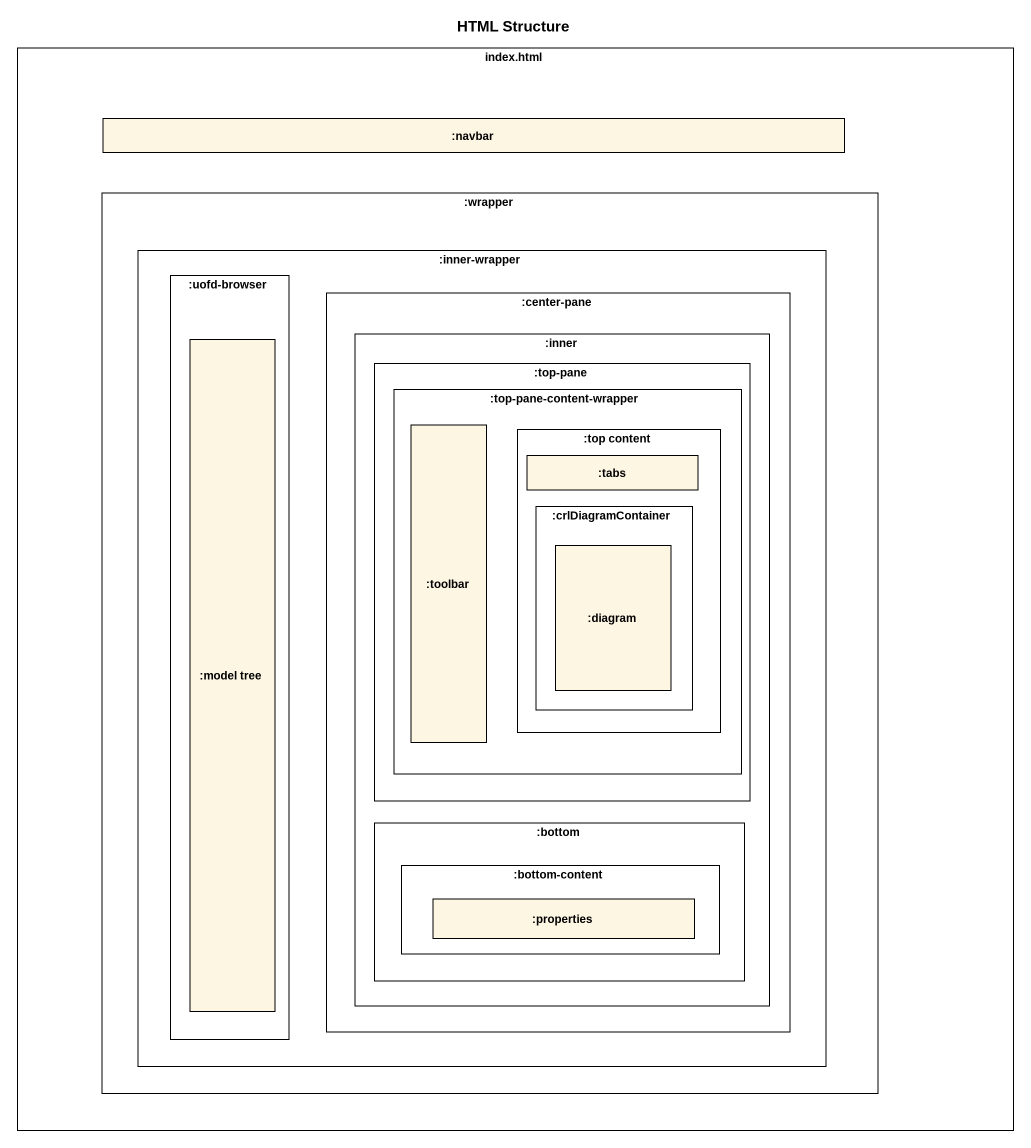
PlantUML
@startuml
title HTML Structure
rectangle "index.html" as index_html {
  rectangle ":navbar" as navbar
  rectangle ":wrapper" as wrapper {
    rectangle ":inner-wrapper" as inner_wrapper {
      rectangle ":uofd-browser" as uofd_browser {
        rectangle ":model tree" as model_tree
      }
      rectangle ":center-pane" as center_pane {
        rectangle ":inner" as inner {
          rectangle ":top-pane" as top_pane {
            rectangle ":top-pane-content-wrapper" as top_pane_content_wrapper {
              rectangle ":toolbar" as toolbar
              rectangle ":top content" as top_content {
                rectangle ":tabs" as tabs
                rectangle ":crlDiagramContainer" as crlDiagramContainer {
                  rectangle ":diagram" as diagram
                }
              }
            }
          }
          rectangle ":bottom" as bottom_ {
            rectangle ":bottom-content" as bottom_content {
              rectangle ":properties" as properties
            }
          }
        }
      }
    }
  }
}
@enduml
